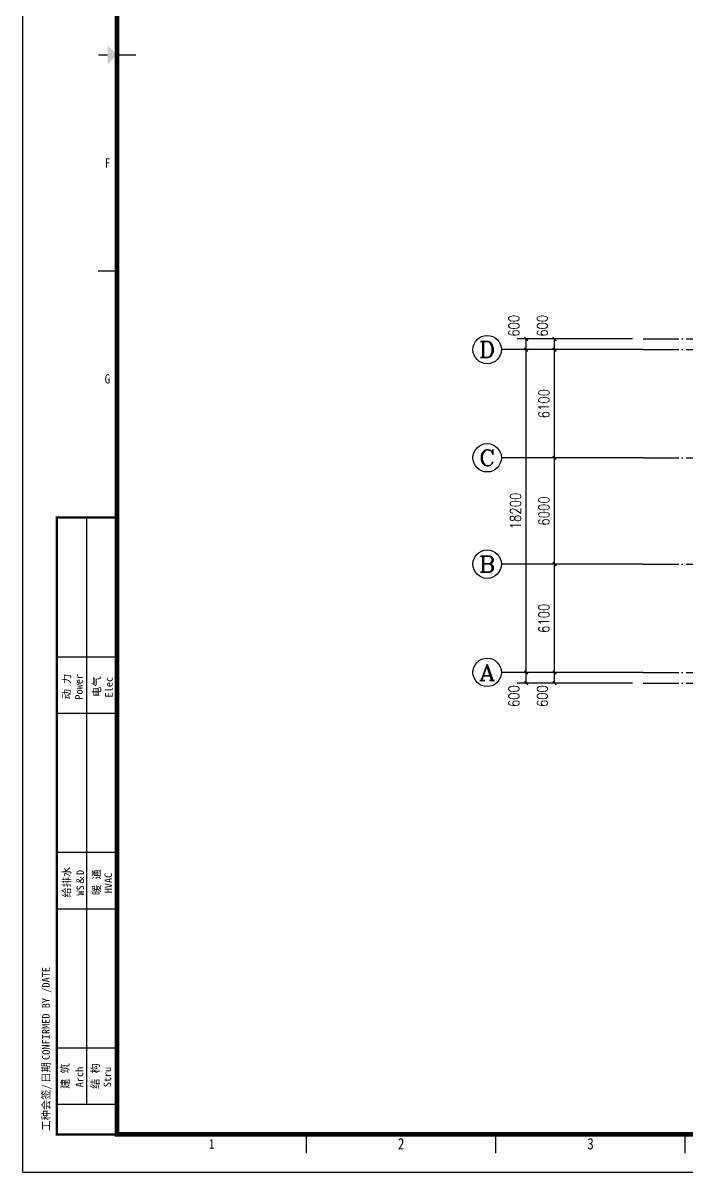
# Model space of a CAD drawing. Extents: x 122060 to 300410, y -425997 to -174060.
# Drawn here: x 122060 to 159451, y -425997 to -361210 of the extents above; entities that cross this region are included whole.
import ezdxf
from ezdxf.enums import TextEntityAlignment as Align

# ---------------------------------------------------------------- set-up
doc = ezdxf.new("R2010")
doc.units = 0
doc.header["$LTSCALE"] = 1000
doc.header["$MEASUREMENT"] = 0
doc.linetypes.add('DOTE', pattern=[2.42, 2, -0.2, 0.02, -0.2])
doc.layers.get('0').update_dxf_attribs({"linetype": 'CONTINUOUS'})
doc.layers.get('Defpoints').update_dxf_attribs({"linetype": 'CONTINUOUS'})
for name, color, linetype in [('AXIS', 3, 'CONTINUOUS'), ('AXIS_TEXT', 7, 'CONTINUOUS'), ('DOTE', 1, 'CONTINUOUS'), ('图框', 255, 'CONTINUOUS')]:
    doc.layers.add(name, color=color, linetype=linetype)
doc.styles.add('_TCH_AXIS', font='COMPLEX', dxfattribs={"bigfont": 'GBCBIG'})
doc.styles.add('COMPLEX', font='COMPLEX')
doc.styles.add('dim_font', font='SIMPLEX.shx', dxfattribs={"width": 0.8})
doc.styles.add('TKZ1', font='SIMHEI.TTF', dxfattribs={"width": 0.7})
doc.styles.add('图签栏', font='SimSun.ttf')
doc.dimstyles.new('DIMN200', dxfattribs={"dimscale": 2, "dimtxt": 300, "dimasz": 100, "dimexe": 250, "dimexo": 300, "dimgap": 150, "dimtad": 1, "dimdec": 0, "dimzin": 0, "dimdsep": 46, "dimtxsty": 'dim_font', "dimblk": 'ARCHTICK', "dimcen": 0.09, "dimclrt": 7, "dimazin": 2, "dimtfac": 1, "dimtdec": 0, "dimtix": 1, "dimtmove": 2, "dimatfit": 3, "dimfxl": 0, "dimtolj": 1, "dimtzin": 0, "dimarcsym": 0})

# ---------------------------------------------------------------- blocks, each defined once
blk = doc.blocks.new('图框2')
at = {"layer": '图框', "color": 0}
for p, q in [((0, 0), (0, 59400)), ((2500, 29700), (3000, 29700)), ((2000, 23960), (2500, 23960)), ((900, 17400), (2500, 17400)), ((900, 17400), (2500, 17400)), ((1700, 1800), (1700, 17400)), ((900, 13700), (2500, 13700)), ((900, 12200), (2500, 12200)), ((900, 8500), (2500, 8500)), ((900, 7000), (2500, 7000)), ((900, 3300), (2500, 3300)), ((900, 1800), (2500, 1800)), ((7538, 500), (7538, 1000)), ((12575, 500), (12575, 1000)), ((17612, 500), (17612, 1000)), ((0, 0), (84100, 0))]:
    blk.add_line(p, q, dxfattribs=at)
at = {"layer": '图框', "color": 0, "const_width": 120}
blk.add_lwpolyline([(83100, 58400), (2500, 58400), (2500, 1000), (83100, 1000)], close=True, dxfattribs=at)
at = {"layer": '图框', "color": 0}
for points, const_width in [([(2250, 29700), (2000, 29700)], 30), ([(2500, 1000), (900, 1000), (900, 17400), (2500, 17400)], 60)]:
    blk.add_lwpolyline(points, dxfattribs=dict(at, const_width=const_width))
blk.add_solid([(2250, 29450), (2250, 29950), (2500, 29700)], dxfattribs=at)
at = {"layer": '图框', "color": 0, "style": 'TKZ1', "width": 0.85}
for s, height, p in [('F', 250, (2250, 26830)), ('G', 250, (2244, 21090)), ('1', 250, (5019, 750)), ('2', 300, (10056, 750)), ('3', 300, (15094, 750))]:
    blk.add_text(s, height=height, dxfattribs=at).set_placement(p, align=Align.MIDDLE)
at = {"layer": '图框', "color": 0, "style": '图签栏'}
for s, p in [('动 力', (1156, 12907)), ('电气', (1956, 12907)), ('给排水', (1156, 7707)), ('暖 通', (1956, 7707)), ('建 筑', (1116, 2550)), ('结 构', (1916, 2550))]:
    blk.add_text(s, height=200, rotation=90, dxfattribs=at).set_placement(p, align=Align.MIDDLE)
for s, height, p in [('Power', 200, (1588, 12561)), ('Elec', 200, (2385, 12619)), ('WS＆D', 200, (1623, 7351)), ('HVAC', 200, (2368, 7411)), ('CONFIRMED BY /DATE', 202.02, (712, 2979)), ('日期', 202, (713, 2372)), ('Arch', 200, (1602, 2253)), ('Stru', 200, (2344, 2253)), ('工种会签/', 202, (714, 1094))]:
    blk.add_text(s, height=height, rotation=90, dxfattribs=at).set_placement(p)
blk = doc.blocks.new('_ArchTick')
at = {"color": 0, "linetype": 'ByBlock', "const_width": 0.4}
blk.add_lwpolyline([(-0.5, -0.5), (0.5, 0.5)], dxfattribs=at)
blk = doc.blocks.new('*D46')
at = {"layer": 'AXIS', "color": 0, "lineweight": -2}
for p, q in [((156438, -397826), (151538, -397826)), ((156438, -398426), (151538, -398426)), ((152038, -398426), (152038, -397826))]:
    blk.add_line(p, q, dxfattribs=at)
at = {"layer": 'Defpoints', "color": 0}
for p in [(152038, -397826), (157038, -397826), (157038, -398426)]:
    blk.add_point(p, dxfattribs=at)
at = {"layer": 'AXIS', "color": 0, "lineweight": -2, "xscale": 200, "yscale": 200, "zscale": 200}
for p, rotation in [((152038, -397826), 90), ((152038, -398426), 270)]:
    blk.add_blockref('_ArchTick', p, dxfattribs=dict(at, rotation=rotation))
at = {"layer": 'AXIS', "color": 7, "insert": (151348, -399166), "char_height": 600, "attachment_point": 5, "rotation": 90, "style": 'dim_font'}
blk.add_mtext('\\A1;600', dxfattribs=at)
blk = doc.blocks.new('*D47')
at = {"layer": 'AXIS', "color": 0, "lineweight": -2}
for p, q in [((156438, -391726), (151538, -391726)), ((152038, -397826), (152038, -391726)), ((156438, -397826), (151538, -397826))]:
    blk.add_line(p, q, dxfattribs=at)
at = {"layer": 'Defpoints', "color": 0}
for p in [(152038, -391726), (157038, -391726), (157038, -397826)]:
    blk.add_point(p, dxfattribs=at)
at = {"layer": 'AXIS', "color": 0, "lineweight": -2, "xscale": 200, "yscale": 200, "zscale": 200}
for p, rotation in [((152038, -391726), 90), ((152038, -397826), 270)]:
    blk.add_blockref('_ArchTick', p, dxfattribs=dict(at, rotation=rotation))
at = {"layer": 'AXIS', "color": 7, "insert": (151438, -394776), "char_height": 600, "attachment_point": 5, "rotation": 90, "style": 'dim_font'}
blk.add_mtext('\\A1;6100', dxfattribs=at)
blk = doc.blocks.new('*D48')
at = {"layer": 'AXIS', "color": 0, "lineweight": -2}
for p, q in [((156438, -385726), (151538, -385726)), ((152038, -391726), (152038, -385726)), ((156438, -391726), (151538, -391726))]:
    blk.add_line(p, q, dxfattribs=at)
at = {"layer": 'Defpoints', "color": 0}
for p in [(152038, -385726), (157038, -385726), (157038, -391726)]:
    blk.add_point(p, dxfattribs=at)
at = {"layer": 'AXIS', "color": 0, "lineweight": -2, "xscale": 200, "yscale": 200, "zscale": 200}
for p, rotation in [((152038, -385726), 90), ((152038, -391726), 270)]:
    blk.add_blockref('_ArchTick', p, dxfattribs=dict(at, rotation=rotation))
at = {"layer": 'AXIS', "color": 7, "insert": (151438, -388726), "char_height": 600, "attachment_point": 5, "rotation": 90, "style": 'dim_font'}
blk.add_mtext('\\A1;6000', dxfattribs=at)
blk = doc.blocks.new('*D49')
at = {"layer": 'AXIS', "color": 0, "lineweight": -2}
for p, q in [((156438, -379626), (151538, -379626)), ((152038, -385726), (152038, -379626)), ((156438, -385726), (151538, -385726))]:
    blk.add_line(p, q, dxfattribs=at)
at = {"layer": 'Defpoints', "color": 0}
for p in [(152038, -379626), (157038, -379626), (157038, -385726)]:
    blk.add_point(p, dxfattribs=at)
at = {"layer": 'AXIS', "color": 0, "lineweight": -2, "xscale": 200, "yscale": 200, "zscale": 200}
for p, rotation in [((152038, -379626), 90), ((152038, -385726), 270)]:
    blk.add_blockref('_ArchTick', p, dxfattribs=dict(at, rotation=rotation))
at = {"layer": 'AXIS', "color": 7, "insert": (151438, -382676), "char_height": 600, "attachment_point": 5, "rotation": 90, "style": 'dim_font'}
blk.add_mtext('\\A1;6100', dxfattribs=at)
blk = doc.blocks.new('*D50')
at = {"layer": 'AXIS', "color": 0, "lineweight": -2}
for p, q in [((156438, -379026), (151538, -379026)), ((156438, -379626), (151538, -379626)), ((152038, -379626), (152038, -379026))]:
    blk.add_line(p, q, dxfattribs=at)
at = {"layer": 'Defpoints', "color": 0}
for p in [(152038, -379026), (157038, -379026), (157038, -379626)]:
    blk.add_point(p, dxfattribs=at)
at = {"layer": 'AXIS', "color": 0, "lineweight": -2, "xscale": 200, "yscale": 200, "zscale": 200}
for p, rotation in [((152038, -379026), 90), ((152038, -379626), 270)]:
    blk.add_blockref('_ArchTick', p, dxfattribs=dict(at, rotation=rotation))
at = {"layer": 'AXIS', "color": 7, "insert": (151348, -378286), "char_height": 600, "attachment_point": 5, "rotation": 90, "style": 'dim_font'}
blk.add_mtext('\\A1;600', dxfattribs=at)
blk = doc.blocks.new('*D51')
at = {"layer": 'AXIS', "color": 0, "lineweight": -2}
for p, q in [((156438, -397826), (149938, -397826)), ((156438, -398426), (149938, -398426)), ((150438, -398426), (150438, -397826))]:
    blk.add_line(p, q, dxfattribs=at)
at = {"layer": 'Defpoints', "color": 0}
for p in [(150438, -397826), (157038, -397826), (157038, -398426)]:
    blk.add_point(p, dxfattribs=at)
at = {"layer": 'AXIS', "color": 0, "lineweight": -2, "xscale": 200, "yscale": 200, "zscale": 200}
for p, rotation in [((150438, -397826), 90), ((150438, -398426), 270)]:
    blk.add_blockref('_ArchTick', p, dxfattribs=dict(at, rotation=rotation))
at = {"layer": 'AXIS', "color": 7, "insert": (149748, -399166), "char_height": 600, "attachment_point": 5, "rotation": 90, "style": 'dim_font'}
blk.add_mtext('\\A1;600', dxfattribs=at)
blk = doc.blocks.new('*D52')
at = {"layer": 'AXIS', "color": 0, "lineweight": -2}
for p, q in [((156438, -379626), (149938, -379626)), ((150438, -397826), (150438, -379626)), ((156438, -397826), (149938, -397826))]:
    blk.add_line(p, q, dxfattribs=at)
at = {"layer": 'Defpoints', "color": 0}
for p in [(150438, -379626), (157038, -379626), (157038, -397826)]:
    blk.add_point(p, dxfattribs=at)
at = {"layer": 'AXIS', "color": 0, "lineweight": -2, "xscale": 200, "yscale": 200, "zscale": 200}
for p, rotation in [((150438, -379626), 90), ((150438, -397826), 270)]:
    blk.add_blockref('_ArchTick', p, dxfattribs=dict(at, rotation=rotation))
at = {"layer": 'AXIS', "color": 7, "insert": (149838, -388726), "char_height": 600, "attachment_point": 5, "rotation": 90, "style": 'dim_font'}
blk.add_mtext('\\A1;18200', dxfattribs=at)
blk = doc.blocks.new('*D53')
at = {"layer": 'AXIS', "color": 0, "lineweight": -2}
for p, q in [((156438, -379026), (149938, -379026)), ((156438, -379626), (149938, -379626)), ((150438, -379626), (150438, -379026))]:
    blk.add_line(p, q, dxfattribs=at)
at = {"layer": 'Defpoints', "color": 0}
for p in [(150438, -379026), (157038, -379026), (157038, -379626)]:
    blk.add_point(p, dxfattribs=at)
at = {"layer": 'AXIS', "color": 0, "lineweight": -2, "xscale": 200, "yscale": 200, "zscale": 200}
for p, rotation in [((150438, -379026), 90), ((150438, -379626), 270)]:
    blk.add_blockref('_ArchTick', p, dxfattribs=dict(at, rotation=rotation))
at = {"layer": 'AXIS', "color": 7, "insert": (149748, -378286), "char_height": 600, "attachment_point": 5, "rotation": 90, "style": 'dim_font'}
blk.add_mtext('\\A1;600', dxfattribs=at)
blk = doc.blocks.new('_AXISO')
blk.add_circle((0, 0), 0.5)
at = {"layer": 'AXIS_TEXT', "style": 'COMPLEX', "width": 1.041667}
blk.add_attdef('A', text='', height=0.56, dxfattribs=at).set_placement((-0.25, -0.28), (0.25, -0.28), align=Align.FIT)

msp = doc.modelspace()

# ---------------------------------------------------------------- linework, layer by layer
at = {"layer": 'AXIS'}
for p, q in [((157037.6, -379625.6), (149037.6, -379625.6)), ((157037.6, -385725.6), (149037.6, -385725.6)), ((157037.6, -391725.6), (149037.6, -391725.6)), ((157037.6, -397825.6), (149037.6, -397825.6))]:
    msp.add_line(p, q, dxfattribs=at)
at = {"layer": 'DOTE', "linetype": 'DOTE'}
for p, q in [((157037.6, -379025.6), (258044.4, -379025.6)), ((157037.6, -379625.6), (258044.4, -379625.6)), ((157037.6, -385725.6), (258044.4, -385725.6)), ((157037.6, -391725.6), (257744.4, -391725.6)), ((157037.6, -397825.6), (257744.4, -397825.6)), ((157037.6, -398425.6), (257744.4, -398425.6))]:
    msp.add_line(p, q, dxfattribs=at)

# ---------------------------------------------------------------- block references
at = {"layer": 'AXIS'}
ref = msp.add_blockref('_AXISO', (148237.6, -379625.6), dxfattribs=dict(at, xscale=1600, yscale=1600, zscale=1600))
ref.add_attrib('A', 'D', dxfattribs={"layer": 'AXIS_TEXT', "height": 905.1, "style": '_TCH_AXIS', "width": 1.235294}).set_placement((147785.1, -380078.1), (148690.2, -380078.1), align=Align.FIT)
ref = msp.add_blockref('_AXISO', (148237.6, -385725.6), dxfattribs=dict(at, xscale=1600, yscale=1600, zscale=1600))
ref.add_attrib('A', 'C', dxfattribs={"layer": 'AXIS_TEXT', "height": 905.1, "style": '_TCH_AXIS', "width": 1.4}).set_placement((147785.1, -386178.1), (148690.2, -386178.1), align=Align.FIT)
ref = msp.add_blockref('_AXISO', (148237.6, -391725.6), dxfattribs=dict(at, xscale=1600, yscale=1600, zscale=1600))
ref.add_attrib('A', 'B', dxfattribs={"layer": 'AXIS_TEXT', "height": 905.1, "style": '_TCH_AXIS', "width": 1.235294}).set_placement((147785.1, -392178.1), (148690.2, -392178.1), align=Align.FIT)
ref = msp.add_blockref('_AXISO', (148237.6, -397825.6), dxfattribs=dict(at, xscale=1600, yscale=1600, zscale=1600))
ref.add_attrib('A', 'A', dxfattribs={"layer": 'AXIS_TEXT', "height": 905.1, "style": '_TCH_AXIS', "width": 1.166667}).set_placement((147785.1, -398278.1), (148690.2, -398278.1), align=Align.FIT)
at = {"layer": '图框', "color": 0, "linetype": 'ByBlock', "xscale": 2.120689655188471, "yscale": 2.120689654489979, "zscale": 2.120689654490778}
msp.add_blockref('图框2', (122059.6, -425997.5), dxfattribs=at)

# ---------------------------------------------------------------- dimensions: what is measured, and where the dimension line sits
at = {"layer": 'AXIS'}
for base, p1, p2, picture, middle in [((150437.6, -379025.6), (157037.6, -379625.6), (157037.6, -379025.6), '*D53', (149747.6, -378285.6)), ((152037.6, -379025.6), (157037.6, -379625.6), (157037.6, -379025.6), '*D50', (151347.6, -378285.6)), ((150437.6, -397825.6), (157037.6, -398425.6), (157037.6, -397825.6), '*D51', (149747.6, -399165.6)), ((152037.6, -397825.6), (157037.6, -398425.6), (157037.6, -397825.6), '*D46', (151347.6, -399165.6))]:
    dim = msp.add_linear_dim(base=base, p1=p1, p2=p2, angle=90, dimstyle='DIMN200', dxfattribs=at)
    dim.commit()
    dim.dimension.update_dxf_attribs({"geometry": picture, "text_midpoint": middle, "dimtype": 129})
for p1, p2, distance, picture, middle in [((157037.6, -397825.6), (157037.6, -379625.6), 6600, '*D52', (149837.6, -388725.6)), ((157037.6, -385725.6), (157037.6, -379625.6), 5000, '*D49', (151437.6, -382675.6)), ((157037.6, -391725.6), (157037.6, -385725.6), 5000, '*D48', (151437.6, -388725.6)), ((157037.6, -397825.6), (157037.6, -391725.6), 5000, '*D47', (151437.6, -394775.6))]:
    dim = msp.add_aligned_dim(p1=p1, p2=p2, distance=distance, dimstyle='DIMN200', dxfattribs=at)
    dim.commit()
    dim.dimension.update_dxf_attribs({"geometry": picture, "text_midpoint": middle})

doc.saveas('drawing.dxf')
